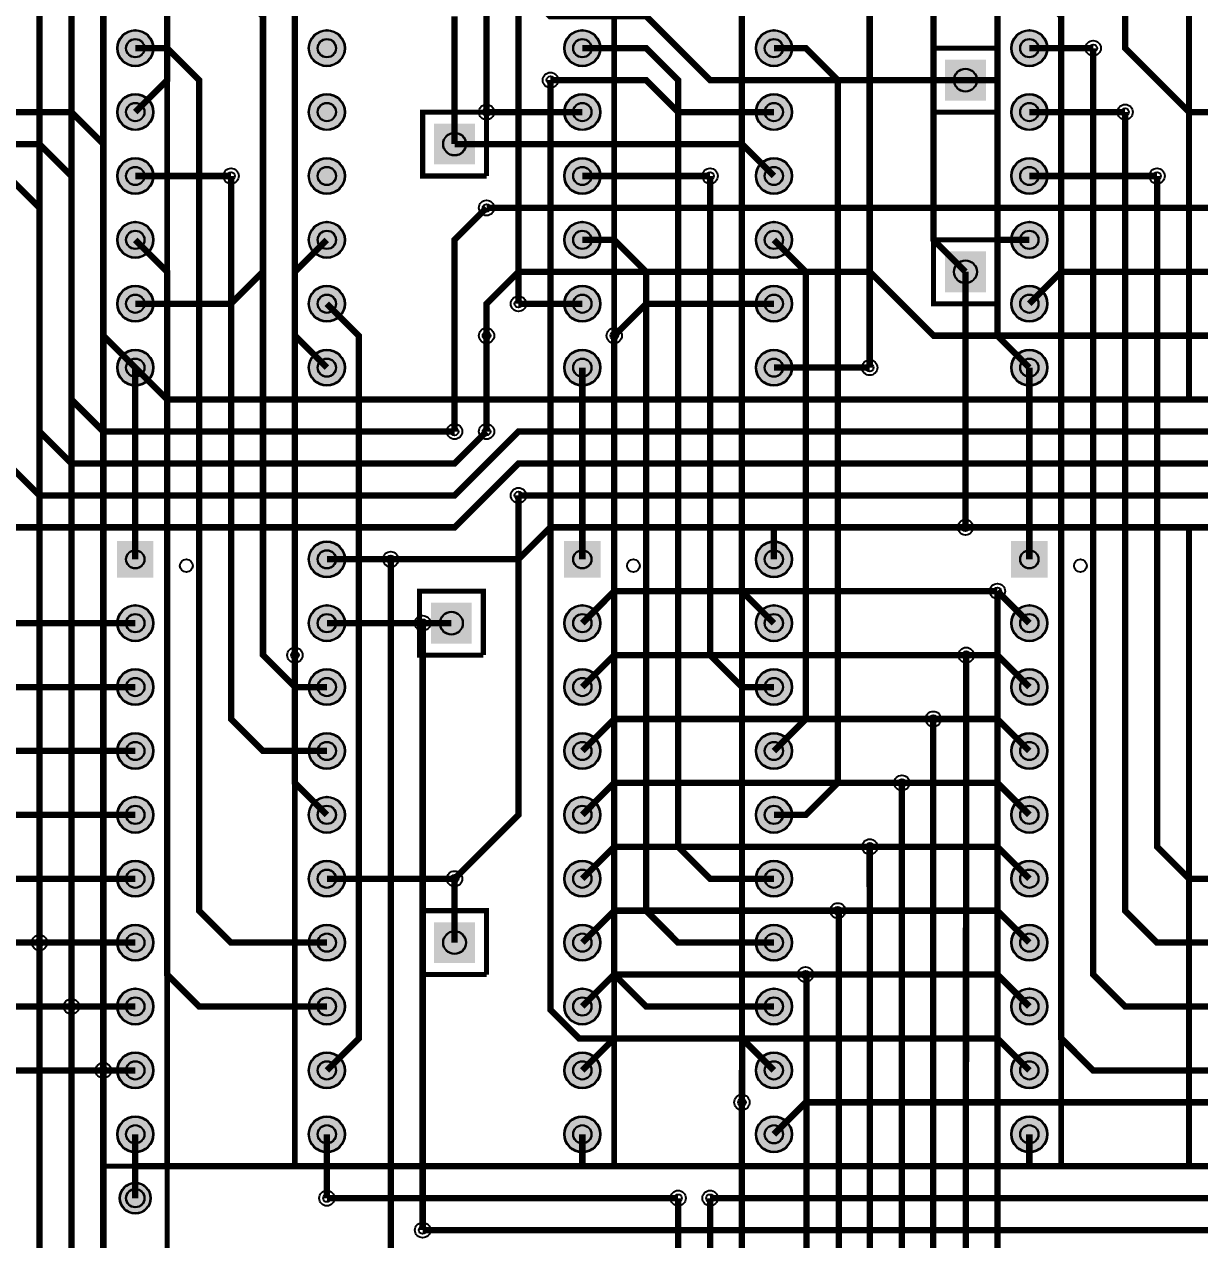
# Model space of a CAD drawing. Header units: millimetres. Extents: x 0 to 244, y -1 to 136.
# Drawn here: x 112.43 to 159.18, y 61.85 to 110.17 of the extents above; entities that cross this region are included whole.
import ezdxf

# ---------------------------------------------------------------- set-up
doc = ezdxf.new("R2010")
doc.units = ezdxf.units.MM
for name, color, linetype, true_color in [('BottomLayer', 7, 'Continuous', 0x0000ff), ('BottomSolderMaskLayer', 7, 'Continuous', 0xaa00ff), ('Hole', 7, 'Continuous', 0x222222), ('Multi-Layer', 7, 'Continuous', 0xc0c0c0), ('TopLayer', 7, 'Continuous', 0xff0000), ('TopSilkLayer', 7, 'Continuous', 0xffcc00), ('TopSolderMaskLayer', 7, 'Continuous', 0x800080)]:
    doc.layers.add(name, color=color, linetype=linetype, true_color=true_color)

msp = doc.modelspace()

# ---------------------------------------------------------------- hatches: boundary and pattern name
at = {"layer": 'BottomSolderMaskLayer'}
for points in [[(116.116, 109.22, 1), (117.564, 109.22, 1)], [(123.736, 109.22, 1), (125.184, 109.22, 1)], [(133.896, 109.22, 1), (135.344, 109.22, 1)], [(141.516, 109.22, 1), (142.964, 109.22, 1)], [(151.676, 109.22, 1), (153.124, 109.22, 1)], [(150.673, 108.763), (150.673, 107.137), (149.047, 107.137), (149.047, 108.763)], [(116.116, 106.68, 1), (117.564, 106.68, 1)], [(123.736, 106.68, 1), (125.184, 106.68, 1)], [(133.896, 106.68, 1), (135.344, 106.68, 1)], [(141.516, 106.68, 1), (142.964, 106.68, 1)], [(151.676, 106.68, 1), (153.124, 106.68, 1)], [(130.353, 106.223), (130.353, 104.597), (128.727, 104.597), (128.727, 106.223)], [(116.116, 104.14, 1), (117.564, 104.14, 1)], [(123.736, 104.14, 1), (125.184, 104.14, 1)], [(133.896, 104.14, 1), (135.344, 104.14, 1)], [(141.516, 104.14, 1), (142.964, 104.14, 1)], [(151.676, 104.14, 1), (153.124, 104.14, 1)], [(116.116, 101.6, 1), (117.564, 101.6, 1)], [(123.736, 101.6, 1), (125.184, 101.6, 1)], [(133.896, 101.6, 1), (135.344, 101.6, 1)], [(141.516, 101.6, 1), (142.964, 101.6, 1)], [(151.676, 101.6, 1), (153.124, 101.6, 1)], [(150.673, 101.143), (150.673, 99.517), (149.047, 99.517), (149.047, 101.143)], [(116.116, 99.06, 1), (117.564, 99.06, 1)], [(123.736, 99.06, 1), (125.184, 99.06, 1)], [(133.896, 99.06, 1), (135.344, 99.06, 1)], [(141.516, 99.06, 1), (142.964, 99.06, 1)], [(151.676, 99.06, 1), (153.124, 99.06, 1)], [(116.116, 96.52, 1), (117.564, 96.52, 1)], [(123.736, 96.52, 1), (125.184, 96.52, 1)], [(133.896, 96.52, 1), (135.344, 96.52, 1)], [(141.516, 96.52, 1), (142.964, 96.52, 1)], [(151.676, 96.52, 1), (153.124, 96.52, 1)], [(117.564, 89.624), (117.564, 88.176), (116.116, 88.176), (116.116, 89.624)], [(123.736, 88.9, 1), (125.184, 88.9, 1)], [(135.344, 89.624), (135.344, 88.176), (133.896, 88.176), (133.896, 89.624)], [(141.516, 88.9, 1), (142.964, 88.9, 1)], [(153.124, 89.624), (153.124, 88.176), (151.676, 88.176), (151.676, 89.624)], [(116.116, 86.36, 1), (117.564, 86.36, 1)], [(123.736, 86.36, 1), (125.184, 86.36, 1)], [(130.226, 87.173), (130.226, 85.547), (128.6, 85.547), (128.6, 87.173)], [(133.896, 86.36, 1), (135.344, 86.36, 1)], [(141.516, 86.36, 1), (142.964, 86.36, 1)], [(151.676, 86.36, 1), (153.124, 86.36, 1)], [(116.116, 83.82, 1), (117.564, 83.82, 1)], [(123.736, 83.82, 1), (125.184, 83.82, 1)], [(133.896, 83.82, 1), (135.344, 83.82, 1)], [(141.516, 83.82, 1), (142.964, 83.82, 1)], [(151.676, 83.82, 1), (153.124, 83.82, 1)], [(116.116, 81.28, 1), (117.564, 81.28, 1)], [(123.736, 81.28, 1), (125.184, 81.28, 1)], [(133.896, 81.28, 1), (135.344, 81.28, 1)], [(141.516, 81.28, 1), (142.964, 81.28, 1)], [(151.676, 81.28, 1), (153.124, 81.28, 1)], [(116.116, 78.74, 1), (117.564, 78.74, 1)], [(123.736, 78.74, 1), (125.184, 78.74, 1)], [(133.896, 78.74, 1), (135.344, 78.74, 1)], [(141.516, 78.74, 1), (142.964, 78.74, 1)], [(151.676, 78.74, 1), (153.124, 78.74, 1)], [(116.116, 76.2, 1), (117.564, 76.2, 1)], [(123.736, 76.2, 1), (125.184, 76.2, 1)], [(133.896, 76.2, 1), (135.344, 76.2, 1)], [(141.516, 76.2, 1), (142.964, 76.2, 1)], [(151.676, 76.2, 1), (153.124, 76.2, 1)], [(130.353, 74.473), (130.353, 72.847), (128.727, 72.847), (128.727, 74.473)], [(116.116, 73.66, 1), (117.564, 73.66, 1)], [(123.736, 73.66, 1), (125.184, 73.66, 1)], [(133.896, 73.66, 1), (135.344, 73.66, 1)], [(141.516, 73.66, 1), (142.964, 73.66, 1)], [(151.676, 73.66, 1), (153.124, 73.66, 1)], [(116.116, 71.12, 1), (117.564, 71.12, 1)], [(123.736, 71.12, 1), (125.184, 71.12, 1)], [(133.896, 71.12, 1), (135.344, 71.12, 1)], [(141.516, 71.12, 1), (142.964, 71.12, 1)], [(151.676, 71.12, 1), (153.124, 71.12, 1)], [(116.116, 68.58, 1), (117.564, 68.58, 1)], [(123.736, 68.58, 1), (125.184, 68.58, 1)], [(133.896, 68.58, 1), (135.344, 68.58, 1)], [(141.516, 68.58, 1), (142.964, 68.58, 1)], [(151.676, 68.58, 1), (153.124, 68.58, 1)], [(116.116, 66.04, 1), (117.564, 66.04, 1)], [(123.736, 66.04, 1), (125.184, 66.04, 1)], [(133.896, 66.04, 1), (135.344, 66.04, 1)], [(141.516, 66.04, 1), (142.964, 66.04, 1)], [(151.676, 66.04, 1), (153.124, 66.04, 1)], [(116.218, 63.5, 1), (117.463, 63.5, 1)]]:
    msp.add_hatch(color=256, dxfattribs=at).paths.add_polyline_path(points)
at = {"layer": 'Multi-Layer'}
for points in [[(116.142, 109.22, 1), (117.539, 109.22, 1)], [(123.762, 109.22, 1), (125.159, 109.22, 1)], [(133.922, 109.22, 1), (135.319, 109.22, 1)], [(141.542, 109.22, 1), (142.939, 109.22, 1)], [(151.702, 109.22, 1), (153.099, 109.22, 1)], [(150.648, 108.738), (150.648, 107.163), (149.073, 107.163), (149.073, 108.738)], [(116.142, 106.68, 1), (117.539, 106.68, 1)], [(123.762, 106.68, 1), (125.159, 106.68, 1)], [(133.922, 106.68, 1), (135.319, 106.68, 1)], [(141.542, 106.68, 1), (142.939, 106.68, 1)], [(151.702, 106.68, 1), (153.099, 106.68, 1)], [(130.328, 106.198), (130.328, 104.623), (128.753, 104.623), (128.753, 106.198)], [(116.142, 104.14, 1), (117.539, 104.14, 1)], [(123.762, 104.14, 1), (125.159, 104.14, 1)], [(133.922, 104.14, 1), (135.319, 104.14, 1)], [(141.542, 104.14, 1), (142.939, 104.14, 1)], [(151.702, 104.14, 1), (153.099, 104.14, 1)], [(116.142, 101.6, 1), (117.539, 101.6, 1)], [(123.762, 101.6, 1), (125.159, 101.6, 1)], [(133.922, 101.6, 1), (135.319, 101.6, 1)], [(141.542, 101.6, 1), (142.939, 101.6, 1)], [(151.702, 101.6, 1), (153.099, 101.6, 1)], [(150.648, 101.118), (150.648, 99.543), (149.073, 99.543), (149.073, 101.118)], [(116.142, 99.06, 1), (117.539, 99.06, 1)], [(123.762, 99.06, 1), (125.159, 99.06, 1)], [(133.922, 99.06, 1), (135.319, 99.06, 1)], [(141.542, 99.06, 1), (142.939, 99.06, 1)], [(151.702, 99.06, 1), (153.099, 99.06, 1)], [(116.142, 96.52, 1), (117.539, 96.52, 1)], [(123.762, 96.52, 1), (125.159, 96.52, 1)], [(133.922, 96.52, 1), (135.319, 96.52, 1)], [(141.542, 96.52, 1), (142.939, 96.52, 1)], [(151.702, 96.52, 1), (153.099, 96.52, 1)], [(117.539, 89.599), (117.539, 88.202), (116.142, 88.202), (116.142, 89.599)], [(123.762, 88.9, 1), (125.159, 88.9, 1)], [(135.319, 89.599), (135.319, 88.202), (133.922, 88.202), (133.922, 89.599)], [(141.542, 88.9, 1), (142.939, 88.9, 1)], [(153.099, 89.599), (153.099, 88.202), (151.702, 88.202), (151.702, 89.599)], [(116.142, 86.36, 1), (117.539, 86.36, 1)], [(123.762, 86.36, 1), (125.159, 86.36, 1)], [(130.201, 87.148), (130.201, 85.573), (128.626, 85.573), (128.626, 87.148)], [(133.922, 86.36, 1), (135.319, 86.36, 1)], [(141.542, 86.36, 1), (142.939, 86.36, 1)], [(151.702, 86.36, 1), (153.099, 86.36, 1)], [(116.142, 83.82, 1), (117.539, 83.82, 1)], [(123.762, 83.82, 1), (125.159, 83.82, 1)], [(133.922, 83.82, 1), (135.319, 83.82, 1)], [(141.542, 83.82, 1), (142.939, 83.82, 1)], [(151.702, 83.82, 1), (153.099, 83.82, 1)], [(116.142, 81.28, 1), (117.539, 81.28, 1)], [(123.762, 81.28, 1), (125.159, 81.28, 1)], [(133.922, 81.28, 1), (135.319, 81.28, 1)], [(141.542, 81.28, 1), (142.939, 81.28, 1)], [(151.702, 81.28, 1), (153.099, 81.28, 1)], [(116.142, 78.74, 1), (117.539, 78.74, 1)], [(123.762, 78.74, 1), (125.159, 78.74, 1)], [(133.922, 78.74, 1), (135.319, 78.74, 1)], [(141.542, 78.74, 1), (142.939, 78.74, 1)], [(151.702, 78.74, 1), (153.099, 78.74, 1)], [(116.142, 76.2, 1), (117.539, 76.2, 1)], [(123.762, 76.2, 1), (125.159, 76.2, 1)], [(133.922, 76.2, 1), (135.319, 76.2, 1)], [(141.542, 76.2, 1), (142.939, 76.2, 1)], [(151.702, 76.2, 1), (153.099, 76.2, 1)], [(130.328, 74.448), (130.328, 72.873), (128.753, 72.873), (128.753, 74.448)], [(116.142, 73.66, 1), (117.539, 73.66, 1)], [(123.762, 73.66, 1), (125.159, 73.66, 1)], [(133.922, 73.66, 1), (135.319, 73.66, 1)], [(141.542, 73.66, 1), (142.939, 73.66, 1)], [(151.702, 73.66, 1), (153.099, 73.66, 1)], [(116.142, 71.12, 1), (117.539, 71.12, 1)], [(123.762, 71.12, 1), (125.159, 71.12, 1)], [(133.922, 71.12, 1), (135.319, 71.12, 1)], [(141.542, 71.12, 1), (142.939, 71.12, 1)], [(151.702, 71.12, 1), (153.099, 71.12, 1)], [(116.142, 68.58, 1), (117.539, 68.58, 1)], [(123.762, 68.58, 1), (125.159, 68.58, 1)], [(133.922, 68.58, 1), (135.319, 68.58, 1)], [(141.542, 68.58, 1), (142.939, 68.58, 1)], [(151.702, 68.58, 1), (153.099, 68.58, 1)], [(116.142, 66.04, 1), (117.539, 66.04, 1)], [(123.762, 66.04, 1), (125.159, 66.04, 1)], [(133.922, 66.04, 1), (135.319, 66.04, 1)], [(141.542, 66.04, 1), (142.939, 66.04, 1)], [(151.702, 66.04, 1), (153.099, 66.04, 1)], [(116.243, 63.5, 1), (117.437, 63.5, 1)]]:
    msp.add_hatch(color=256, dxfattribs=at).paths.add_polyline_path(points)
at = {"layer": 'TopSolderMaskLayer'}
for points in [[(116.116, 109.22, 1), (117.564, 109.22, 1)], [(123.736, 109.22, 1), (125.184, 109.22, 1)], [(133.896, 109.22, 1), (135.344, 109.22, 1)], [(141.516, 109.22, 1), (142.964, 109.22, 1)], [(151.676, 109.22, 1), (153.124, 109.22, 1)], [(150.673, 108.763), (150.673, 107.137), (149.047, 107.137), (149.047, 108.763)], [(116.116, 106.68, 1), (117.564, 106.68, 1)], [(123.736, 106.68, 1), (125.184, 106.68, 1)], [(133.896, 106.68, 1), (135.344, 106.68, 1)], [(141.516, 106.68, 1), (142.964, 106.68, 1)], [(151.676, 106.68, 1), (153.124, 106.68, 1)], [(130.353, 106.223), (130.353, 104.597), (128.727, 104.597), (128.727, 106.223)], [(116.116, 104.14, 1), (117.564, 104.14, 1)], [(123.736, 104.14, 1), (125.184, 104.14, 1)], [(133.896, 104.14, 1), (135.344, 104.14, 1)], [(141.516, 104.14, 1), (142.964, 104.14, 1)], [(151.676, 104.14, 1), (153.124, 104.14, 1)], [(116.116, 101.6, 1), (117.564, 101.6, 1)], [(123.736, 101.6, 1), (125.184, 101.6, 1)], [(133.896, 101.6, 1), (135.344, 101.6, 1)], [(141.516, 101.6, 1), (142.964, 101.6, 1)], [(151.676, 101.6, 1), (153.124, 101.6, 1)], [(150.673, 101.143), (150.673, 99.517), (149.047, 99.517), (149.047, 101.143)], [(116.116, 99.06, 1), (117.564, 99.06, 1)], [(123.736, 99.06, 1), (125.184, 99.06, 1)], [(133.896, 99.06, 1), (135.344, 99.06, 1)], [(141.516, 99.06, 1), (142.964, 99.06, 1)], [(151.676, 99.06, 1), (153.124, 99.06, 1)], [(116.116, 96.52, 1), (117.564, 96.52, 1)], [(123.736, 96.52, 1), (125.184, 96.52, 1)], [(133.896, 96.52, 1), (135.344, 96.52, 1)], [(141.516, 96.52, 1), (142.964, 96.52, 1)], [(151.676, 96.52, 1), (153.124, 96.52, 1)], [(117.564, 89.624), (117.564, 88.176), (116.116, 88.176), (116.116, 89.624)], [(123.736, 88.9, 1), (125.184, 88.9, 1)], [(135.344, 89.624), (135.344, 88.176), (133.896, 88.176), (133.896, 89.624)], [(141.516, 88.9, 1), (142.964, 88.9, 1)], [(153.124, 89.624), (153.124, 88.176), (151.676, 88.176), (151.676, 89.624)], [(116.116, 86.36, 1), (117.564, 86.36, 1)], [(123.736, 86.36, 1), (125.184, 86.36, 1)], [(130.226, 87.173), (130.226, 85.547), (128.6, 85.547), (128.6, 87.173)], [(133.896, 86.36, 1), (135.344, 86.36, 1)], [(141.516, 86.36, 1), (142.964, 86.36, 1)], [(151.676, 86.36, 1), (153.124, 86.36, 1)], [(116.116, 83.82, 1), (117.564, 83.82, 1)], [(123.736, 83.82, 1), (125.184, 83.82, 1)], [(133.896, 83.82, 1), (135.344, 83.82, 1)], [(141.516, 83.82, 1), (142.964, 83.82, 1)], [(151.676, 83.82, 1), (153.124, 83.82, 1)], [(116.116, 81.28, 1), (117.564, 81.28, 1)], [(123.736, 81.28, 1), (125.184, 81.28, 1)], [(133.896, 81.28, 1), (135.344, 81.28, 1)], [(141.516, 81.28, 1), (142.964, 81.28, 1)], [(151.676, 81.28, 1), (153.124, 81.28, 1)], [(116.116, 78.74, 1), (117.564, 78.74, 1)], [(123.736, 78.74, 1), (125.184, 78.74, 1)], [(133.896, 78.74, 1), (135.344, 78.74, 1)], [(141.516, 78.74, 1), (142.964, 78.74, 1)], [(151.676, 78.74, 1), (153.124, 78.74, 1)], [(116.116, 76.2, 1), (117.564, 76.2, 1)], [(123.736, 76.2, 1), (125.184, 76.2, 1)], [(133.896, 76.2, 1), (135.344, 76.2, 1)], [(141.516, 76.2, 1), (142.964, 76.2, 1)], [(151.676, 76.2, 1), (153.124, 76.2, 1)], [(130.353, 74.473), (130.353, 72.847), (128.727, 72.847), (128.727, 74.473)], [(116.116, 73.66, 1), (117.564, 73.66, 1)], [(123.736, 73.66, 1), (125.184, 73.66, 1)], [(133.896, 73.66, 1), (135.344, 73.66, 1)], [(141.516, 73.66, 1), (142.964, 73.66, 1)], [(151.676, 73.66, 1), (153.124, 73.66, 1)], [(116.116, 71.12, 1), (117.564, 71.12, 1)], [(123.736, 71.12, 1), (125.184, 71.12, 1)], [(133.896, 71.12, 1), (135.344, 71.12, 1)], [(141.516, 71.12, 1), (142.964, 71.12, 1)], [(151.676, 71.12, 1), (153.124, 71.12, 1)], [(116.116, 68.58, 1), (117.564, 68.58, 1)], [(123.736, 68.58, 1), (125.184, 68.58, 1)], [(133.896, 68.58, 1), (135.344, 68.58, 1)], [(141.516, 68.58, 1), (142.964, 68.58, 1)], [(151.676, 68.58, 1), (153.124, 68.58, 1)], [(116.116, 66.04, 1), (117.564, 66.04, 1)], [(123.736, 66.04, 1), (125.184, 66.04, 1)], [(133.896, 66.04, 1), (135.344, 66.04, 1)], [(141.516, 66.04, 1), (142.964, 66.04, 1)], [(151.676, 66.04, 1), (153.124, 66.04, 1)], [(116.218, 63.5, 1), (117.463, 63.5, 1)]]:
    msp.add_hatch(color=256, dxfattribs=at).paths.add_polyline_path(points)

# ---------------------------------------------------------------- linework, layer by layer
at = {"layer": 'BottomLayer', "const_width": 0.254}
for points in [[(62.23, 127), (62.23, 128.27), (114.3, 128.27), (115.57, 127), (115.57, 68.58)], [(114.3, 71.12), (114.3, 124.46), (113.03, 125.73), (62.23, 125.73), (62.23, 124.46)], [(62.23, 121.92), (62.23, 123.19), (111.76, 123.19), (113.03, 121.92), (113.03, 73.66)], [(124.46, 119.38), (130.81, 113.03), (130.81, 106.68)], [(127, 119.38), (132.08, 114.3), (132.08, 99.06)], [(129.54, 119.38), (133.35, 115.57), (143.51, 115.57), (146.05, 113.03), (146.05, 96.52)], [(151.138, 115.57), (149.86, 115.57), (148.59, 114.3), (148.59, 101.6), (149.86, 100.33)], [(152.4, 114.3), (151.13, 113.03), (151.13, 97.79), (152.4, 96.52)], [(154.94, 113.03), (154.94, 113.03), (156.21, 111.76), (156.21, 109.22), (158.75, 106.68), (160.02, 106.68)], [(124.46, 83.82), (123.19, 83.82), (121.92, 85.09), (121.92, 110.49), (120.65, 111.76), (116.84, 111.76)], [(142.24, 86.36), (140.97, 87.63), (140.97, 110.617), (139.827, 111.76), (134.62, 111.76)], [(160.02, 68.58), (154.94, 68.58), (153.67, 69.85), (153.67, 110.49), (152.4, 111.76)], [(124.46, 73.66), (120.65, 73.66), (119.38, 74.93), (119.38, 107.95), (118.11, 109.22), (116.84, 109.22)], [(134.62, 109.22), (137.16, 109.22), (138.43, 107.95), (138.43, 77.47), (139.7, 76.2), (142.24, 76.2)], [(142.24, 78.74), (143.51, 78.74), (144.78, 80.01), (144.78, 107.95), (143.51, 109.22), (142.24, 109.22)], [(160.02, 71.12), (156.21, 71.12), (154.94, 72.39), (154.94, 109.22)], [(142.24, 68.58), (140.97, 69.85), (134.493, 69.85), (133.35, 70.993), (133.35, 107.95)], [(149.86, 107.95), (151.13, 107.95)], [(160.02, 73.66), (157.48, 73.66), (156.21, 74.93), (156.21, 106.68)], [(124.46, 81.28), (121.92, 81.28), (120.65, 82.55), (120.65, 104.14)], [(142.24, 83.82), (140.97, 83.82), (139.7, 85.09), (139.7, 104.14)], [(160.02, 76.2), (158.75, 76.2), (157.48, 77.47), (157.48, 104.14)], [(130.81, 102.87), (129.54, 101.6), (129.54, 93.98)], [(124.46, 71.12), (119.38, 71.12), (118.11, 72.39), (118.11, 100.33), (116.84, 101.6)], [(123.19, 85.09), (123.19, 100.33), (124.46, 101.6)], [(134.62, 101.6), (135.89, 101.6), (137.16, 100.33), (137.16, 74.93), (138.43, 73.66), (142.24, 73.66)], [(142.24, 81.28), (143.51, 82.55), (143.51, 100.33), (142.24, 101.6)], [(152.4, 101.6), (151.13, 101.6)], [(149.86, 100.33), (149.86, 90.17)], [(124.46, 99.06), (125.73, 97.79), (125.73, 69.85), (124.46, 68.58)], [(130.81, 97.79), (130.81, 93.98)], [(142.24, 71.12), (137.16, 71.12), (135.89, 72.39), (135.89, 97.79)], [(116.84, 88.9), (116.84, 96.52)], [(134.62, 88.9), (134.62, 96.52)], [(152.4, 88.9), (152.4, 96.52)], [(129.54, 76.2), (132.08, 78.74), (132.08, 91.44)], [(124.46, 58.42), (127, 60.96), (127, 88.9)], [(151.13, 54.61), (151.13, 87.63)], [(128.27, 62.23), (128.27, 86.36)], [(149.886, 85.09), (149.873, 52.07)], [(148.578, 49.53), (148.578, 82.55)], [(147.333, 80.01), (147.325, 46.99)], [(146.05, 77.47), (146.055, 44.45)], [(144.781, 74.93), (144.821, 74.89), (144.821, 41.91)], [(113.03, 73.66), (113.03, 73.66), (113.03, 43.18)], [(143.498, 72.39), (143.533, 72.355), (143.533, 39.37)], [(114.3, 71.12), (114.3, 71.12), (114.3, 40.64)], [(115.57, 68.58), (115.57, 68.58), (115.57, 38.1)], [(140.958, 36.83), (140.97, 36.843), (140.97, 67.31)], [(124.46, 66.04), (124.46, 63.5)], [(139.7, 63.5), (139.7, 27.94), (137.16, 25.4), (137.16, 7.62), (135.89, 6.35), (125.73, 6.35), (124.46, 5.08)], [(138.43, 63.5), (138.43, 33.02)]]:
    msp.add_lwpolyline(points, dxfattribs=at)
at = {"layer": 'BottomSolderMaskLayer'}
for centre, radius in [((116.84, 109.22), 0.724), ((124.46, 109.22), 0.724), ((134.62, 109.22), 0.724), ((142.24, 109.22), 0.724), ((152.4, 109.22), 0.724), ((116.84, 109.22), 0.369), ((124.46, 109.22), 0.369), ((134.62, 109.22), 0.369), ((142.24, 109.22), 0.369), ((152.4, 109.22), 0.369), ((149.86, 107.95), 0.459), ((116.84, 106.68), 0.724), ((124.46, 106.68), 0.724), ((134.62, 106.68), 0.724), ((142.24, 106.68), 0.724), ((152.4, 106.68), 0.724), ((116.84, 106.68), 0.369), ((124.46, 106.68), 0.369), ((134.62, 106.68), 0.369), ((142.24, 106.68), 0.369), ((152.4, 106.68), 0.369), ((129.54, 105.41), 0.459), ((116.84, 104.14), 0.724), ((124.46, 104.14), 0.724), ((134.62, 104.14), 0.724), ((142.24, 104.14), 0.724), ((152.4, 104.14), 0.724), ((116.84, 104.14), 0.369), ((124.46, 104.14), 0.369), ((134.62, 104.14), 0.369), ((142.24, 104.14), 0.369), ((152.4, 104.14), 0.369), ((116.84, 101.6), 0.724), ((116.84, 101.6), 0.369), ((124.46, 101.6), 0.724), ((124.46, 101.6), 0.369), ((134.62, 101.6), 0.724), ((134.62, 101.6), 0.369), ((142.24, 101.6), 0.724), ((142.24, 101.6), 0.369), ((152.4, 101.6), 0.724), ((152.4, 101.6), 0.369), ((149.86, 100.33), 0.459), ((116.84, 99.06), 0.724), ((124.46, 99.06), 0.724), ((134.62, 99.06), 0.724), ((142.24, 99.06), 0.724), ((152.4, 99.06), 0.724), ((116.84, 99.06), 0.369), ((124.46, 99.06), 0.369), ((134.62, 99.06), 0.369), ((142.24, 99.06), 0.369), ((152.4, 99.06), 0.369), ((116.84, 96.52), 0.724), ((124.46, 96.52), 0.724), ((134.62, 96.52), 0.724), ((142.24, 96.52), 0.724), ((152.4, 96.52), 0.724), ((116.84, 96.52), 0.369), ((124.46, 96.52), 0.369), ((134.62, 96.52), 0.369), ((142.24, 96.52), 0.369), ((152.4, 96.52), 0.369), ((124.46, 88.9), 0.724), ((142.24, 88.9), 0.724), ((116.84, 88.9), 0.369), ((124.46, 88.9), 0.369), ((134.62, 88.9), 0.369), ((142.24, 88.9), 0.369), ((152.4, 88.9), 0.369), ((116.84, 86.36), 0.724), ((124.46, 86.36), 0.724), ((134.62, 86.36), 0.724), ((142.24, 86.36), 0.724), ((152.4, 86.36), 0.724), ((116.84, 86.36), 0.369), ((124.46, 86.36), 0.369), ((129.413, 86.36), 0.459), ((134.62, 86.36), 0.369), ((142.24, 86.36), 0.369), ((152.4, 86.36), 0.369), ((116.84, 83.82), 0.724), ((116.84, 83.82), 0.369), ((124.46, 83.82), 0.724), ((124.46, 83.82), 0.369), ((134.62, 83.82), 0.724), ((134.62, 83.82), 0.369), ((142.24, 83.82), 0.724), ((142.24, 83.82), 0.369), ((152.4, 83.82), 0.724), ((152.4, 83.82), 0.369), ((116.84, 81.28), 0.724), ((124.46, 81.28), 0.724), ((134.62, 81.28), 0.724), ((142.24, 81.28), 0.724), ((152.4, 81.28), 0.724), ((116.84, 81.28), 0.369), ((124.46, 81.28), 0.369), ((134.62, 81.28), 0.369), ((142.24, 81.28), 0.369), ((152.4, 81.28), 0.369), ((116.84, 78.74), 0.724), ((124.46, 78.74), 0.724), ((134.62, 78.74), 0.724), ((142.24, 78.74), 0.724), ((152.4, 78.74), 0.724), ((116.84, 78.74), 0.369), ((124.46, 78.74), 0.369), ((134.62, 78.74), 0.369), ((142.24, 78.74), 0.369), ((152.4, 78.74), 0.369), ((116.84, 76.2), 0.724), ((124.46, 76.2), 0.724), ((134.62, 76.2), 0.724), ((142.24, 76.2), 0.724), ((152.4, 76.2), 0.724), ((116.84, 76.2), 0.369), ((124.46, 76.2), 0.369), ((134.62, 76.2), 0.369), ((142.24, 76.2), 0.369), ((152.4, 76.2), 0.369), ((116.84, 73.66), 0.724), ((116.84, 73.66), 0.369), ((124.46, 73.66), 0.724), ((124.46, 73.66), 0.369), ((129.54, 73.66), 0.459), ((134.62, 73.66), 0.724), ((134.62, 73.66), 0.369), ((142.24, 73.66), 0.724), ((142.24, 73.66), 0.369), ((152.4, 73.66), 0.724), ((152.4, 73.66), 0.369), ((116.84, 71.12), 0.724), ((124.46, 71.12), 0.724), ((134.62, 71.12), 0.724), ((142.24, 71.12), 0.724), ((152.4, 71.12), 0.724), ((116.84, 71.12), 0.369), ((124.46, 71.12), 0.369), ((134.62, 71.12), 0.369), ((142.24, 71.12), 0.369), ((152.4, 71.12), 0.369), ((116.84, 68.58), 0.724), ((124.46, 68.58), 0.724), ((134.62, 68.58), 0.724), ((142.24, 68.58), 0.724), ((152.4, 68.58), 0.724), ((116.84, 68.58), 0.369), ((124.46, 68.58), 0.369), ((134.62, 68.58), 0.369), ((142.24, 68.58), 0.369), ((152.4, 68.58), 0.369), ((116.84, 66.04), 0.724), ((124.46, 66.04), 0.724), ((134.62, 66.04), 0.724), ((142.24, 66.04), 0.724), ((152.4, 66.04), 0.724), ((116.84, 66.04), 0.369), ((124.46, 66.04), 0.369), ((134.62, 66.04), 0.369), ((142.24, 66.04), 0.369), ((152.4, 66.04), 0.369), ((116.84, 63.5), 0.622), ((116.84, 63.5), 0.371)]:
    msp.add_circle(centre, radius, dxfattribs=at)
at = {"layer": 'Hole'}
for centre in [(154.94, 109.22), (133.35, 107.95), (130.81, 106.68), (156.21, 106.68), (120.65, 104.14), (139.7, 104.14), (157.48, 104.14), (130.81, 102.87), (132.08, 99.06), (130.81, 97.79), (135.89, 97.79), (146.05, 96.52), (129.54, 93.98), (130.81, 93.98), (132.08, 91.44), (149.86, 90.17), (127, 88.9), (151.13, 87.63), (128.27, 86.36), (123.19, 85.09), (149.886, 85.09), (148.578, 82.55), (147.334, 80.01), (146.051, 77.47), (129.54, 76.2), (144.781, 74.93), (113.03, 73.66), (143.498, 72.39), (114.3, 71.12), (115.57, 68.58), (140.97, 67.31), (124.46, 63.5), (138.43, 63.5), (139.7, 63.5), (128.27, 62.23)]:
    msp.add_circle(centre, 0.152, dxfattribs=at)
at = {"layer": 'Multi-Layer'}
for centre, radius in [((116.84, 109.22), 0.699), ((124.46, 109.22), 0.699), ((134.62, 109.22), 0.699), ((142.24, 109.22), 0.699), ((152.4, 109.22), 0.699), ((116.84, 109.22), 0.356), ((124.46, 109.22), 0.356), ((134.62, 109.22), 0.356), ((142.24, 109.22), 0.356), ((152.4, 109.22), 0.356), ((154.94, 109.22), 0.305), ((133.35, 107.95), 0.305), ((149.86, 107.95), 0.445), ((116.84, 106.68), 0.699), ((124.46, 106.68), 0.699), ((134.62, 106.68), 0.699), ((142.24, 106.68), 0.699), ((152.4, 106.68), 0.699), ((116.84, 106.68), 0.356), ((124.46, 106.68), 0.356), ((130.81, 106.68), 0.305), ((134.62, 106.68), 0.356), ((142.24, 106.68), 0.356), ((152.4, 106.68), 0.356), ((156.21, 106.68), 0.305), ((129.54, 105.41), 0.445), ((116.84, 104.14), 0.699), ((116.84, 104.14), 0.356), ((120.65, 104.14), 0.305), ((124.46, 104.14), 0.699), ((124.46, 104.14), 0.356), ((134.62, 104.14), 0.699), ((134.62, 104.14), 0.356), ((139.7, 104.14), 0.305), ((142.24, 104.14), 0.699), ((142.24, 104.14), 0.356), ((152.4, 104.14), 0.699), ((152.4, 104.14), 0.356), ((157.48, 104.14), 0.305), ((130.81, 102.87), 0.305), ((116.84, 101.6), 0.699), ((124.46, 101.6), 0.699), ((134.62, 101.6), 0.699), ((142.24, 101.6), 0.699), ((152.4, 101.6), 0.699), ((116.84, 101.6), 0.356), ((124.46, 101.6), 0.356), ((134.62, 101.6), 0.356), ((142.24, 101.6), 0.356), ((152.4, 101.6), 0.356), ((149.86, 100.33), 0.445), ((116.84, 99.06), 0.699), ((124.46, 99.06), 0.699), ((134.62, 99.06), 0.699), ((142.24, 99.06), 0.699), ((152.4, 99.06), 0.699), ((116.84, 99.06), 0.356), ((124.46, 99.06), 0.356), ((132.08, 99.06), 0.305), ((134.62, 99.06), 0.356), ((142.24, 99.06), 0.356), ((152.4, 99.06), 0.356), ((130.81, 97.79), 0.305), ((135.89, 97.79), 0.305), ((116.84, 96.52), 0.699), ((124.46, 96.52), 0.699), ((134.62, 96.52), 0.699), ((142.24, 96.52), 0.699), ((152.4, 96.52), 0.699), ((116.84, 96.52), 0.356), ((124.46, 96.52), 0.356), ((134.62, 96.52), 0.356), ((142.24, 96.52), 0.356), ((146.05, 96.52), 0.305), ((152.4, 96.52), 0.356), ((129.54, 93.98), 0.305), ((130.81, 93.98), 0.305), ((132.08, 91.44), 0.305), ((149.86, 90.17), 0.305), ((124.46, 88.9), 0.699), ((142.24, 88.9), 0.699), ((116.84, 88.9), 0.356), ((124.46, 88.9), 0.356), ((127, 88.9), 0.305), ((134.62, 88.9), 0.356), ((142.24, 88.9), 0.356), ((152.4, 88.9), 0.356), ((151.13, 87.63), 0.305), ((116.84, 86.36), 0.699), ((124.46, 86.36), 0.699), ((134.62, 86.36), 0.699), ((142.24, 86.36), 0.699), ((152.4, 86.36), 0.699), ((116.84, 86.36), 0.356), ((124.46, 86.36), 0.356), ((128.27, 86.36), 0.305), ((129.413, 86.36), 0.445), ((134.62, 86.36), 0.356), ((142.24, 86.36), 0.356), ((152.4, 86.36), 0.356), ((123.19, 85.09), 0.305), ((149.886, 85.09), 0.305), ((116.84, 83.82), 0.699), ((116.84, 83.82), 0.356), ((124.46, 83.82), 0.699), ((124.46, 83.82), 0.356), ((134.62, 83.82), 0.699), ((134.62, 83.82), 0.356), ((142.24, 83.82), 0.699), ((142.24, 83.82), 0.356), ((152.4, 83.82), 0.699), ((152.4, 83.82), 0.356), ((148.578, 82.55), 0.305), ((116.84, 81.28), 0.699), ((124.46, 81.28), 0.699), ((134.62, 81.28), 0.699), ((142.24, 81.28), 0.699), ((152.4, 81.28), 0.699), ((116.84, 81.28), 0.356), ((124.46, 81.28), 0.356), ((134.62, 81.28), 0.356), ((142.24, 81.28), 0.356), ((152.4, 81.28), 0.356), ((147.334, 80.01), 0.305), ((116.84, 78.74), 0.699), ((124.46, 78.74), 0.699), ((134.62, 78.74), 0.699), ((142.24, 78.74), 0.699), ((152.4, 78.74), 0.699), ((116.84, 78.74), 0.356), ((124.46, 78.74), 0.356), ((134.62, 78.74), 0.356), ((142.24, 78.74), 0.356), ((152.4, 78.74), 0.356), ((146.051, 77.47), 0.305), ((116.84, 76.2), 0.699), ((124.46, 76.2), 0.699), ((134.62, 76.2), 0.699), ((142.24, 76.2), 0.699), ((152.4, 76.2), 0.699), ((116.84, 76.2), 0.356), ((124.46, 76.2), 0.356), ((129.54, 76.2), 0.305), ((134.62, 76.2), 0.356), ((142.24, 76.2), 0.356), ((152.4, 76.2), 0.356), ((144.781, 74.93), 0.305), ((113.03, 73.66), 0.305), ((116.84, 73.66), 0.699), ((116.84, 73.66), 0.356), ((124.46, 73.66), 0.699), ((124.46, 73.66), 0.356), ((129.54, 73.66), 0.445), ((134.62, 73.66), 0.699), ((134.62, 73.66), 0.356), ((142.24, 73.66), 0.699), ((142.24, 73.66), 0.356), ((152.4, 73.66), 0.699), ((152.4, 73.66), 0.356), ((143.498, 72.39), 0.305), ((116.84, 71.12), 0.699), ((124.46, 71.12), 0.699), ((134.62, 71.12), 0.699), ((142.24, 71.12), 0.699), ((152.4, 71.12), 0.699), ((114.3, 71.12), 0.305), ((116.84, 71.12), 0.356), ((124.46, 71.12), 0.356), ((134.62, 71.12), 0.356), ((142.24, 71.12), 0.356), ((152.4, 71.12), 0.356), ((116.84, 68.58), 0.699), ((124.46, 68.58), 0.699), ((134.62, 68.58), 0.699), ((142.24, 68.58), 0.699), ((152.4, 68.58), 0.699), ((115.57, 68.58), 0.305), ((116.84, 68.58), 0.356), ((124.46, 68.58), 0.356), ((134.62, 68.58), 0.356), ((142.24, 68.58), 0.356), ((152.4, 68.58), 0.356), ((140.97, 67.31), 0.305), ((116.84, 66.04), 0.699), ((124.46, 66.04), 0.699), ((134.62, 66.04), 0.699), ((142.24, 66.04), 0.699), ((152.4, 66.04), 0.699), ((116.84, 66.04), 0.356), ((124.46, 66.04), 0.356), ((134.62, 66.04), 0.356), ((142.24, 66.04), 0.356), ((152.4, 66.04), 0.356), ((116.84, 63.5), 0.597), ((116.84, 63.5), 0.356), ((124.46, 63.5), 0.305), ((138.43, 63.5), 0.305), ((139.7, 63.5), 0.305), ((128.27, 62.23), 0.305)]:
    msp.add_circle(centre, radius, dxfattribs=at)
at = {"layer": 'TopLayer', "const_width": 0.254}
for points in [[(116.84, 119.38), (118.11, 118.11), (118.11, 107.95), (116.84, 106.68)], [(119.38, 119.38), (121.92, 116.84), (121.92, 100.33), (120.65, 99.06), (116.84, 99.06)], [(121.92, 119.38), (123.19, 118.11), (123.19, 97.79), (124.46, 96.52)], [(95.25, 111.76), (95.25, 107.95), (96.52, 106.68), (114.3, 106.68), (115.57, 105.41), (115.57, 97.79), (116.84, 96.52)], [(127, 111.76), (132.08, 111.76), (133.35, 110.49), (137.16, 110.49), (139.7, 107.95), (149.86, 107.95)], [(129.54, 105.41), (129.54, 110.49)], [(154.94, 109.22), (152.4, 109.22)], [(142.24, 106.68), (138.43, 106.68), (137.16, 107.95), (134.112, 107.95), (133.35, 107.95)], [(130.81, 106.68), (134.62, 106.68)], [(152.4, 106.68), (156.21, 106.68)], [(129.54, 93.98), (115.57, 93.98), (114.3, 95.25), (114.3, 104.14), (113.03, 105.41), (76.2, 105.41), (74.93, 104.14), (74.93, 99.06), (76.2, 97.79), (77.47, 97.79)], [(142.24, 104.14), (140.97, 105.41), (129.54, 105.41)], [(130.81, 93.98), (129.54, 92.71), (114.3, 92.71), (113.03, 93.98), (113.03, 102.87), (111.76, 104.14), (81.28, 104.14)], [(120.65, 104.14), (116.84, 104.14)], [(229.87, 102.87), (228.6, 104.14), (205.232, 104.14), (203.962, 102.87), (198.12, 102.87), (196.85, 101.6), (166.37, 101.6), (165.1, 102.87), (130.81, 102.87)], [(139.7, 104.14), (134.62, 104.14)], [(152.4, 104.14), (157.48, 104.14)], [(170.18, 96.52), (167.64, 93.98), (132.08, 93.98), (129.54, 91.44), (113.03, 91.44), (111.76, 92.71), (111.76, 101.6), (110.49, 102.87), (80.01, 102.87)], [(170.18, 93.98), (168.91, 92.71), (132.08, 92.71), (129.54, 90.17), (111.76, 90.17), (110.49, 91.44), (110.49, 100.33), (109.22, 101.6), (78.74, 101.6)], [(130.81, 97.79), (130.81, 99.06), (132.08, 100.33), (146.05, 100.33), (148.59, 97.79), (166.37, 97.79), (167.64, 99.06), (170.18, 99.06)], [(204.47, 99.06), (196.85, 99.06), (195.58, 100.33), (153.67, 100.33), (152.4, 99.06)], [(132.08, 99.06), (134.62, 99.06)], [(135.89, 97.79), (137.16, 99.06), (142.24, 99.06)], [(116.84, 96.52), (118.11, 95.25), (126.941, 95.25)], [(126.941, 95.25), (166.37, 95.25), (167.643, 96.523)], [(134.62, 96.52), (134.62, 95.25)], [(146.05, 96.52), (142.24, 96.52)], [(152.4, 96.52), (152.4, 95.25)], [(132.08, 91.44), (167.64, 91.44), (168.91, 90.17), (191.77, 90.17), (194.31, 87.63), (207.01, 87.63), (208.28, 88.9), (210.82, 88.9), (212.09, 90.17), (214.63, 90.17), (217.17, 92.71), (229.87, 92.71), (231.14, 93.98)], [(127, 88.9), (132.08, 88.9), (133.35, 90.17), (160.02, 90.17), (160.02, 88.9)], [(142.24, 88.9), (142.24, 90.17)], [(124.46, 88.9), (127, 88.9)], [(134.62, 86.36), (135.89, 87.63), (151.13, 87.63)], [(151.13, 87.63), (151.13, 87.63), (152.4, 86.36)], [(116.84, 86.36), (106.68, 86.36)], [(128.27, 86.36), (124.46, 86.36)], [(129.413, 86.36), (128.27, 86.36)], [(124.46, 78.74), (123.19, 80.01), (123.19, 85.09)], [(134.62, 83.82), (135.89, 85.09), (149.886, 85.09)], [(149.886, 85.09), (151.13, 85.09), (152.4, 83.82)], [(116.84, 83.82), (107.95, 83.82)], [(134.62, 81.28), (135.89, 82.55), (148.578, 82.55)], [(148.578, 82.55), (151.13, 82.55), (152.4, 81.28)], [(116.84, 81.28), (109.22, 81.28)], [(116.84, 66.04), (116.84, 64.77), (161.29, 64.77), (163.83, 67.31), (163.83, 73.66), (170.18, 80.01), (171.453, 80.01)], [(134.62, 78.74), (135.89, 80.01), (147.334, 80.01)], [(147.334, 80.01), (151.13, 80.01), (152.4, 78.74)], [(116.84, 78.74), (110.49, 78.74)], [(134.62, 76.2), (135.89, 77.47), (146.051, 77.47)], [(146.051, 77.47), (151.13, 77.47), (152.4, 76.2)], [(116.84, 76.2), (111.76, 76.2)], [(124.46, 76.2), (129.54, 76.2)], [(129.54, 73.66), (129.54, 76.2)], [(134.62, 73.66), (135.89, 74.93), (144.781, 74.93)], [(139.7, 63.5), (161.29, 63.5), (172.72, 74.93), (175.26, 74.93)], [(144.781, 74.93), (151.13, 74.93), (152.4, 73.66)], [(113.03, 73.66), (106.68, 73.66), (102.87, 69.85), (100.33, 69.85)], [(116.84, 73.66), (113.03, 73.66)], [(128.27, 62.23), (161.29, 62.23), (172.72, 73.66), (217.17, 73.66)], [(134.62, 71.12), (135.89, 72.39), (143.498, 72.39)], [(143.498, 72.39), (151.13, 72.39), (152.4, 71.12)], [(114.3, 71.12), (106.68, 71.12), (102.87, 67.31), (100.33, 67.31)], [(116.84, 71.12), (114.3, 71.12)], [(134.62, 68.58), (135.89, 69.85), (140.975, 69.85)], [(140.97, 67.31), (140.975, 69.85)], [(140.975, 69.85), (151.13, 69.85), (152.4, 68.58)], [(115.57, 68.58), (106.68, 68.58), (102.87, 64.77), (100.33, 64.77)], [(116.84, 68.58), (115.57, 68.58)], [(142.24, 66.04), (143.51, 67.31), (161.29, 67.31)], [(116.84, 63.5), (116.84, 66.04)], [(134.62, 66.04), (134.62, 64.77)], [(152.4, 66.04), (152.4, 64.77)], [(124.46, 63.5), (138.43, 63.5)]]:
    msp.add_lwpolyline(points, dxfattribs=at)
at = {"layer": 'TopSilkLayer'}
for points, const_width in [([(118.11, 115.57), (118.11, 95.25), (123.19, 95.25), (123.19, 115.57), (118.11, 115.57)], 0.229), ([(135.89, 115.57), (135.89, 95.25), (140.97, 95.25), (140.97, 115.57), (135.89, 115.57)], 0.229), ([(153.67, 115.57), (153.67, 95.25), (158.75, 95.25), (158.75, 115.57), (153.67, 115.57)], 0.229), ([(118.11, 90.17), (118.11, 64.77), (123.19, 64.77), (123.19, 90.17), (118.11, 90.17)], 0.229), ([(135.89, 90.17), (135.89, 64.77), (140.97, 64.77), (140.97, 90.17), (135.89, 90.17)], 0.229), ([(153.67, 90.17), (153.67, 64.77), (158.75, 64.77), (158.75, 90.17), (153.67, 90.17)], 0.229), ([(118.108, 59.693), (118.108, 64.773), (115.568, 64.773), (115.568, 59.693), (118.108, 59.693)], 0.201)]:
    msp.add_lwpolyline(points, close=True, dxfattribs=dict(at, const_width=const_width))
at = {"layer": 'TopSilkLayer', "const_width": 0.203}
for points in [[(151.13, 106.68), (148.59, 106.68), (148.59, 109.22), (151.13, 109.22), (151.13, 107.315)], [(151.13, 106.68), (151.13, 107.315)], [(130.81, 104.14), (128.27, 104.14), (128.27, 106.68), (130.81, 106.68), (130.81, 104.775)], [(130.81, 104.14), (130.81, 104.775)], [(151.13, 99.06), (148.59, 99.06), (148.59, 101.6), (151.13, 101.6), (151.13, 99.695)], [(151.13, 99.06), (151.13, 99.695)], [(130.683, 85.09), (128.143, 85.09), (128.143, 87.63), (130.683, 87.63), (130.683, 85.725)], [(130.683, 85.09), (130.683, 85.725)], [(130.81, 72.39), (128.27, 72.39), (128.27, 74.93), (130.81, 74.93), (130.81, 73.025)], [(130.81, 72.39), (130.81, 73.025)]]:
    msp.add_lwpolyline(points, dxfattribs=at)
at = {"layer": 'TopSilkLayer'}
for centre in [(118.872, 88.646), (136.652, 88.646), (154.432, 88.646)]:
    msp.add_circle(centre, 0.254, dxfattribs=at)
at = {"layer": 'TopSolderMaskLayer'}
for centre, radius in [((116.84, 109.22), 0.724), ((124.46, 109.22), 0.724), ((134.62, 109.22), 0.724), ((142.24, 109.22), 0.724), ((152.4, 109.22), 0.724), ((116.84, 109.22), 0.369), ((124.46, 109.22), 0.369), ((134.62, 109.22), 0.369), ((142.24, 109.22), 0.369), ((152.4, 109.22), 0.369), ((149.86, 107.95), 0.459), ((116.84, 106.68), 0.724), ((124.46, 106.68), 0.724), ((134.62, 106.68), 0.724), ((142.24, 106.68), 0.724), ((152.4, 106.68), 0.724), ((116.84, 106.68), 0.369), ((124.46, 106.68), 0.369), ((134.62, 106.68), 0.369), ((142.24, 106.68), 0.369), ((152.4, 106.68), 0.369), ((129.54, 105.41), 0.459), ((116.84, 104.14), 0.724), ((124.46, 104.14), 0.724), ((134.62, 104.14), 0.724), ((142.24, 104.14), 0.724), ((152.4, 104.14), 0.724), ((116.84, 104.14), 0.369), ((124.46, 104.14), 0.369), ((134.62, 104.14), 0.369), ((142.24, 104.14), 0.369), ((152.4, 104.14), 0.369), ((116.84, 101.6), 0.724), ((116.84, 101.6), 0.369), ((124.46, 101.6), 0.724), ((124.46, 101.6), 0.369), ((134.62, 101.6), 0.724), ((134.62, 101.6), 0.369), ((142.24, 101.6), 0.724), ((142.24, 101.6), 0.369), ((152.4, 101.6), 0.724), ((152.4, 101.6), 0.369), ((149.86, 100.33), 0.459), ((116.84, 99.06), 0.724), ((124.46, 99.06), 0.724), ((134.62, 99.06), 0.724), ((142.24, 99.06), 0.724), ((152.4, 99.06), 0.724), ((116.84, 99.06), 0.369), ((124.46, 99.06), 0.369), ((134.62, 99.06), 0.369), ((142.24, 99.06), 0.369), ((152.4, 99.06), 0.369), ((116.84, 96.52), 0.724), ((124.46, 96.52), 0.724), ((134.62, 96.52), 0.724), ((142.24, 96.52), 0.724), ((152.4, 96.52), 0.724), ((116.84, 96.52), 0.369), ((124.46, 96.52), 0.369), ((134.62, 96.52), 0.369), ((142.24, 96.52), 0.369), ((152.4, 96.52), 0.369), ((124.46, 88.9), 0.724), ((142.24, 88.9), 0.724), ((116.84, 88.9), 0.369), ((124.46, 88.9), 0.369), ((134.62, 88.9), 0.369), ((142.24, 88.9), 0.369), ((152.4, 88.9), 0.369), ((116.84, 86.36), 0.724), ((124.46, 86.36), 0.724), ((134.62, 86.36), 0.724), ((142.24, 86.36), 0.724), ((152.4, 86.36), 0.724), ((116.84, 86.36), 0.369), ((124.46, 86.36), 0.369), ((129.413, 86.36), 0.459), ((134.62, 86.36), 0.369), ((142.24, 86.36), 0.369), ((152.4, 86.36), 0.369), ((116.84, 83.82), 0.724), ((116.84, 83.82), 0.369), ((124.46, 83.82), 0.724), ((124.46, 83.82), 0.369), ((134.62, 83.82), 0.724), ((134.62, 83.82), 0.369), ((142.24, 83.82), 0.724), ((142.24, 83.82), 0.369), ((152.4, 83.82), 0.724), ((152.4, 83.82), 0.369), ((116.84, 81.28), 0.724), ((124.46, 81.28), 0.724), ((134.62, 81.28), 0.724), ((142.24, 81.28), 0.724), ((152.4, 81.28), 0.724), ((116.84, 81.28), 0.369), ((124.46, 81.28), 0.369), ((134.62, 81.28), 0.369), ((142.24, 81.28), 0.369), ((152.4, 81.28), 0.369), ((116.84, 78.74), 0.724), ((124.46, 78.74), 0.724), ((134.62, 78.74), 0.724), ((142.24, 78.74), 0.724), ((152.4, 78.74), 0.724), ((116.84, 78.74), 0.369), ((124.46, 78.74), 0.369), ((134.62, 78.74), 0.369), ((142.24, 78.74), 0.369), ((152.4, 78.74), 0.369), ((116.84, 76.2), 0.724), ((124.46, 76.2), 0.724), ((134.62, 76.2), 0.724), ((142.24, 76.2), 0.724), ((152.4, 76.2), 0.724), ((116.84, 76.2), 0.369), ((124.46, 76.2), 0.369), ((134.62, 76.2), 0.369), ((142.24, 76.2), 0.369), ((152.4, 76.2), 0.369), ((116.84, 73.66), 0.724), ((116.84, 73.66), 0.369), ((124.46, 73.66), 0.724), ((124.46, 73.66), 0.369), ((129.54, 73.66), 0.459), ((134.62, 73.66), 0.724), ((134.62, 73.66), 0.369), ((142.24, 73.66), 0.724), ((142.24, 73.66), 0.369), ((152.4, 73.66), 0.724), ((152.4, 73.66), 0.369), ((116.84, 71.12), 0.724), ((124.46, 71.12), 0.724), ((134.62, 71.12), 0.724), ((142.24, 71.12), 0.724), ((152.4, 71.12), 0.724), ((116.84, 71.12), 0.369), ((124.46, 71.12), 0.369), ((134.62, 71.12), 0.369), ((142.24, 71.12), 0.369), ((152.4, 71.12), 0.369), ((116.84, 68.58), 0.724), ((124.46, 68.58), 0.724), ((134.62, 68.58), 0.724), ((142.24, 68.58), 0.724), ((152.4, 68.58), 0.724), ((116.84, 68.58), 0.369), ((124.46, 68.58), 0.369), ((134.62, 68.58), 0.369), ((142.24, 68.58), 0.369), ((152.4, 68.58), 0.369), ((116.84, 66.04), 0.724), ((124.46, 66.04), 0.724), ((134.62, 66.04), 0.724), ((142.24, 66.04), 0.724), ((152.4, 66.04), 0.724), ((116.84, 66.04), 0.369), ((124.46, 66.04), 0.369), ((134.62, 66.04), 0.369), ((142.24, 66.04), 0.369), ((152.4, 66.04), 0.369), ((116.84, 63.5), 0.622), ((116.84, 63.5), 0.371)]:
    msp.add_circle(centre, radius, dxfattribs=at)

doc.saveas('drawing.dxf')
